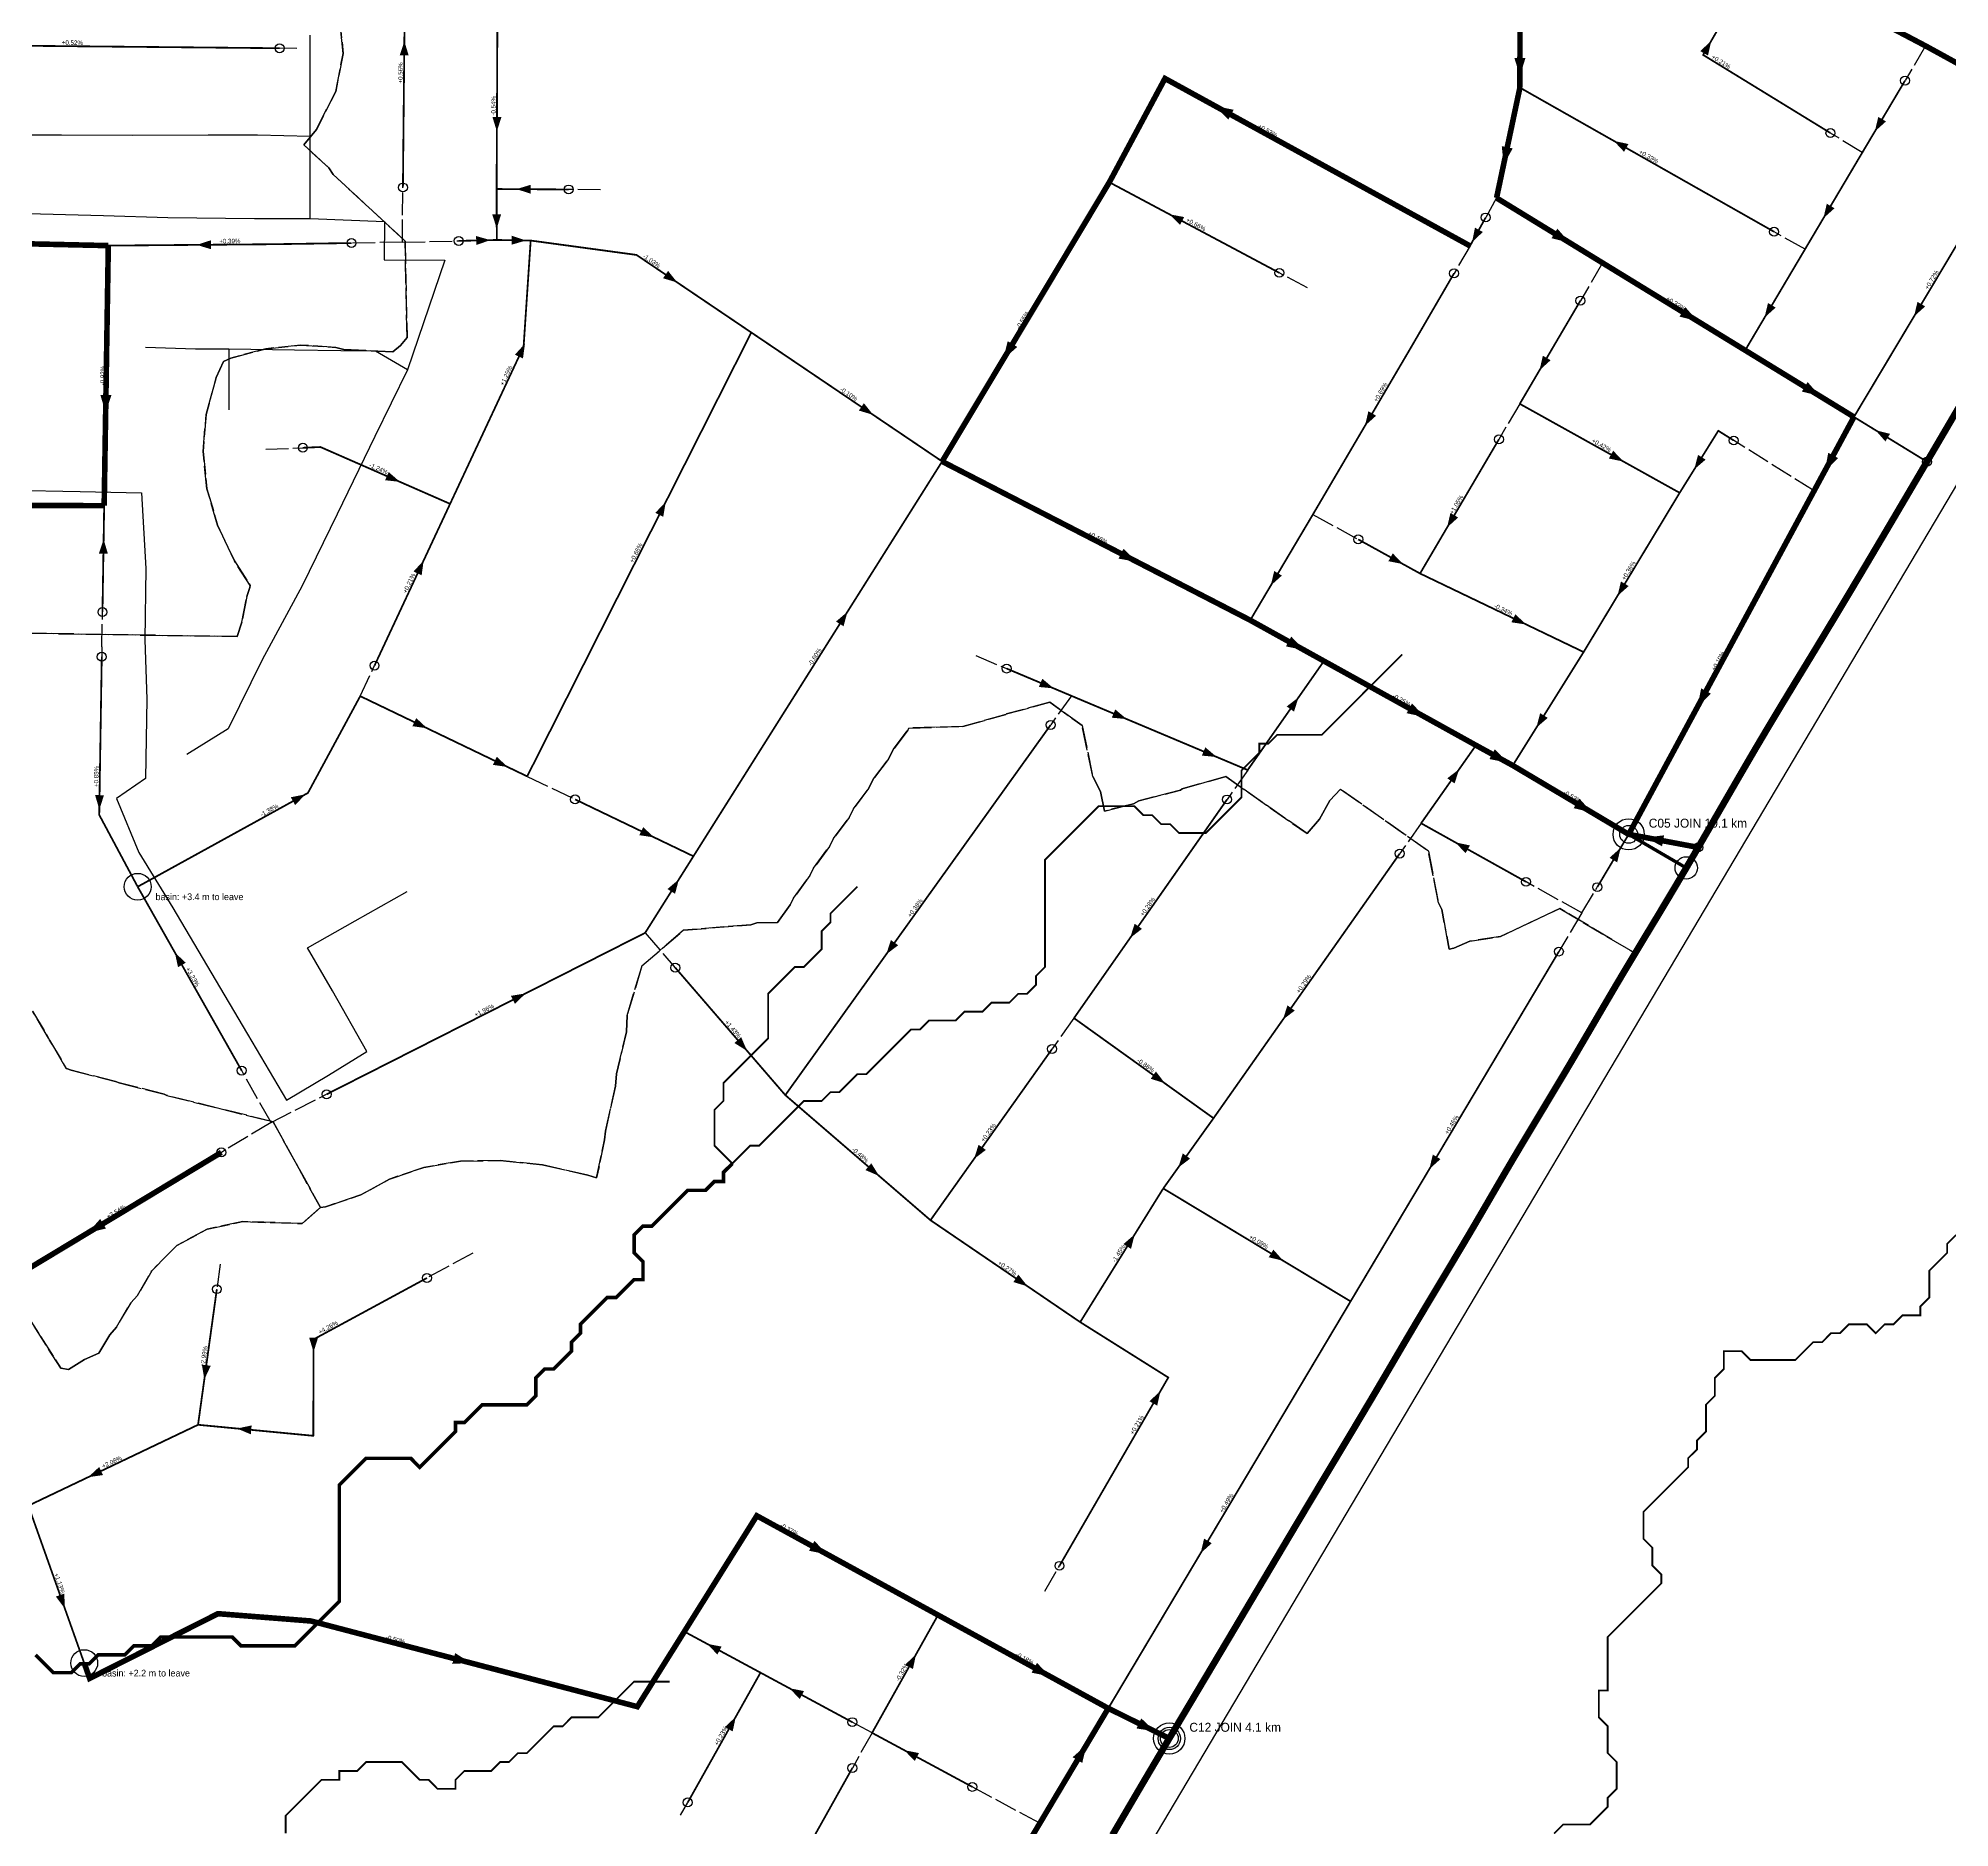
# Model space of a CAD drawing. Header units: metres. Extents: x 442821 to 452274, y 2561971 to 2571293.
# Drawn here: x 446761 to 447617, y 2566067 to 2566868 of the extents above; entities that cross this region are included whole.
import ezdxf
from ezdxf.enums import TextEntityAlignment as Align

# ---------------------------------------------------------------- set-up
doc = ezdxf.new("R2010")
doc.units = ezdxf.units.M
doc.header["$LTSCALE"] = 8
doc.linetypes.add('DASHDOT', pattern=[3.556, 2.54, -0.508, 0, -0.508])
doc.linetypes.add('DASHED', pattern=[1.524, 1.27, -0.254])
for name, color, linetype in [('A_ARROWS', 7, 'Continuous'), ('A_BASINS', 1, 'Continuous'), ('A_BRANCH', 7, 'Continuous'), ('A_BUILT_2006', 252, 'Continuous'), ('A_CATCHMENTS', 7, 'Continuous'), ('A_ENVELOPE', 3, 'Continuous'), ('A_GRADIENT', 8, 'Continuous'), ('A_HEAD_GAP', 8, 'Continuous'), ('A_HEADS', 8, 'Continuous'), ('A_JOIN_LINK', 6, 'Continuous'), ('A_LATERAL', 7, 'Continuous'), ('A_MAIN_PIPE', 5, 'Continuous'), ('A_OUTLET_LABEL', 7, 'Continuous'), ('A_OUTLETS', 7, 'Continuous'), ('A_STREAMS', 5, 'Continuous'), ('A_SUBMAIN', 7, 'Continuous')]:
    doc.layers.add(name, color=color, linetype=linetype)

msp = doc.modelspace()

# ---------------------------------------------------------------- linework, layer by layer
at = {"layer": 'A_ARROWS', "color": 2}
for points in [[(446924.59, 2566866.84), (446926.53, 2566860.42), (446922.53, 2566860.46)], [(447509.9, 2566866.96), (447508.45, 2566860.41), (447504.98, 2566862.4)], [(447424.22, 2566851.33), (447421.73, 2566859.33), (447426.73, 2566859.32)], [(447287.78, 2566837.76), (447296, 2566836.1), (447293.59, 2566831.71)], [(446966.03, 2566826.42), (446964.06, 2566832.83), (446968.06, 2566832.81)], [(447583.17, 2566826.39), (447584.72, 2566832.91), (447588.16, 2566830.87)], [(447416.9, 2566811.49), (447416.11, 2566819.83), (447421, 2566818.8)], [(447466.27, 2566822.18), (447472.82, 2566820.76), (447470.85, 2566817.28)], [(446974.81, 2566800.56), (446981.22, 2566802.52), (446981.2, 2566798.52)], [(447560.13, 2566787.5), (447561.67, 2566794.03), (447565.11, 2566791.99)], [(446965.96, 2566782.92), (446963.94, 2566789.31), (446967.94, 2566789.32)], [(447267.26, 2566789.29), (447273.85, 2566788.05), (447271.97, 2566784.52)], [(446963.17, 2566777.72), (446956.82, 2566775.56), (446956.72, 2566779.56)], [(446979.09, 2566777.57), (446972.66, 2566775.67), (446972.72, 2566779.67)], [(447402.75, 2566776.73), (447404.1, 2566783.3), (447407.6, 2566781.36)], [(447446.51, 2566776.53), (447438.39, 2566778.58), (447441, 2566782.85)], [(447046.88, 2566758.71), (447040.46, 2566760.64), (447042.7, 2566763.95)], [(447503.83, 2566741.41), (447495.7, 2566743.46), (447498.31, 2566747.72)], [(447533.78, 2566743.03), (447535.33, 2566749.55), (447538.77, 2566747.51)], [(447600.72, 2566743.55), (447602.29, 2566750.07), (447605.72, 2566748.02)], [(446978.62, 2566731.36), (446977.72, 2566724.71), (446974.1, 2566726.4)], [(447192.84, 2566724.31), (447194.8, 2566732.46), (447199.09, 2566729.89)], [(447432.99, 2566719.42), (447434.51, 2566725.95), (447437.96, 2566723.92)], [(447558.6, 2566707.84), (447550.47, 2566709.89), (447553.08, 2566714.15)], [(447134.58, 2566699.44), (447128.16, 2566701.37), (447130.4, 2566704.68)], [(447354.83, 2566694.56), (447356.35, 2566701.09), (447359.8, 2566699.07)], [(447583.49, 2566692.59), (447589.99, 2566690.95), (447587.9, 2566687.54)], [(447470.61, 2566678.53), (447464.05, 2566679.89), (447465.99, 2566683.39)], [(447560.73, 2566674.25), (447562.33, 2566682.48), (447566.73, 2566680.1)], [(446922.63, 2566669.43), (446915.96, 2566670.17), (446917.57, 2566673.83)], [(447502.3, 2566675.03), (447503.99, 2566681.52), (447507.38, 2566679.4)], [(447041.64, 2566660.38), (447040.54, 2566653.77), (447036.97, 2566655.57)], [(447391.59, 2566648.97), (447393.1, 2566655.5), (447396.55, 2566653.48)], [(447252.68, 2566633.62), (447244.43, 2566635.06), (447246.72, 2566639.51)], [(446933.24, 2566634.24), (446932.34, 2566627.6), (446928.71, 2566629.29)], [(447371.91, 2566632.57), (447365.34, 2566633.91), (447367.28, 2566637.41)], [(447312.63, 2566622.98), (447314.17, 2566629.51), (447317.61, 2566627.47)], [(447467.89, 2566618.31), (447469.48, 2566624.83), (447472.91, 2566622.76)], [(447123.03, 2566611.23), (447121.31, 2566604.75), (447117.92, 2566606.88)], [(447427.05, 2566605.55), (447420.42, 2566606.52), (447422.15, 2566610.12)], [(447327.62, 2566594.06), (447319.41, 2566595.75), (447321.83, 2566600.13)], [(447215.44, 2566576.93), (447208.77, 2566577.57), (447210.32, 2566581.25)], [(447325.08, 2566572.92), (447323.05, 2566566.53), (447319.77, 2566568.83)], [(447503.77, 2566568.69), (447505.37, 2566576.92), (447509.77, 2566574.55)], [(446934.83, 2566559.04), (446928.19, 2566560.01), (446929.92, 2566563.62)], [(447248.11, 2566563.17), (447241.44, 2566563.81), (447242.99, 2566567.5)], [(447381.68, 2566564.11), (447373.47, 2566565.8), (447375.89, 2566570.17)], [(447431.58, 2566559.34), (447433.28, 2566565.83), (447436.67, 2566563.71)], [(446970.89, 2566541.71), (446964.26, 2566542.68), (446965.99, 2566546.28)], [(447288.44, 2566546.19), (447281.77, 2566546.83), (447283.32, 2566550.52)], [(447418.8, 2566543.62), (447410.58, 2566545.28), (447412.99, 2566549.66)], [(447397.01, 2566540.74), (447394.96, 2566534.36), (447391.69, 2566536.66)], [(446787.98, 2566522.7), (446786.08, 2566529.13), (446790.08, 2566529.07)], [(446880.31, 2566529.49), (446875.67, 2566524.65), (446873.74, 2566528.15)], [(447456.46, 2566521.34), (447448.3, 2566523.28), (447450.86, 2566527.58)], [(447036.46, 2566510.19), (447029.83, 2566511.16), (447031.56, 2566514.77)], [(447480.48, 2566510.13), (447488.8, 2566511.11), (447487.88, 2566506.2)], [(447395.27, 2566507.97), (447401.83, 2566506.59), (447399.88, 2566503.1)], [(447469.35, 2566505.53), (447467.79, 2566499.01), (447464.36, 2566501.05)], [(447047.55, 2566491.4), (447045.83, 2566484.92), (447042.44, 2566487.05)], [(446821.81, 2566458.62), (446826.7, 2566454.03), (446823.22, 2566452.06)], [(446978.94, 2566440.31), (446974.14, 2566435.63), (446972.33, 2566439.2)]]:
    msp.add_solid(points, dxfattribs=at)
at = {"layer": 'A_ARROWS', "color": 1}
for points in [[(446831.57, 2566775.6), (446837.95, 2566777.65), (446837.99, 2566773.65)], [(446790.81, 2566700.38), (446788.44, 2566708.41), (446793.44, 2566708.34)], [(446789.91, 2566643.71), (446791.8, 2566637.28), (446787.8, 2566637.34)], [(446782.81, 2566333.01), (446788.37, 2566339.28), (446790.95, 2566335)]]:
    msp.add_solid(points, dxfattribs=at)
at = {"layer": 'A_ARROWS', "color": 3}
for points in [[(447249.63, 2566465.12), (447251.66, 2566471.51), (447254.94, 2566469.22)], [(447140.42, 2566457.82), (447142.52, 2566464.19), (447145.77, 2566461.86)], [(447318.05, 2566428.53), (447320.1, 2566434.92), (447323.37, 2566432.62)], [(447078.11, 2566414.55), (447072.41, 2566418.08), (447075.44, 2566420.7)], [(447265.24, 2566399.99), (447258.88, 2566402.09), (447261.21, 2566405.34)], [(447179.7, 2566366.13), (447181.78, 2566372.5), (447185.04, 2566370.19)], [(447271.16, 2566362.26), (447273.25, 2566368.63), (447276.51, 2566366.3)], [(447383.65, 2566361.59), (447385.21, 2566368.11), (447388.64, 2566366.07)], [(447137.25, 2566358.51), (447131.1, 2566361.17), (447133.71, 2566364.2)], [(447251.71, 2566332.38), (447250.04, 2566325.89), (447246.64, 2566328)], [(447318.25, 2566320.52), (447311.73, 2566322.11), (447313.8, 2566325.53)], [(447203.77, 2566309.06), (447197.35, 2566311.01), (447199.6, 2566314.32)], [(446883.93, 2566279.7), (446881.95, 2566286.1), (446885.95, 2566286.09)], [(446835.01, 2566267.4), (446833.91, 2566274.02), (446837.87, 2566273.47)], [(447263.23, 2566262.18), (447261.76, 2566255.64), (447258.3, 2566257.64)], [(446849.64, 2566245.4), (446856.2, 2566246.78), (446855.82, 2566242.8)], [(446782.98, 2566223.6), (446787.9, 2566228.16), (446789.62, 2566224.55)], [(447114.07, 2566189), (447105.85, 2566190.65), (447108.25, 2566195.03)], [(447281.22, 2566189.55), (447282.77, 2566196.07), (447286.21, 2566194.02)], [(446772.54, 2566164.76), (446768.52, 2566170.12), (446772.29, 2566171.46)], [(446954.45, 2566140.36), (446946.07, 2566139.98), (446947.34, 2566144.81)], [(447060.11, 2566148.98), (447066.69, 2566147.7), (447064.8, 2566144.18)], [(447153.75, 2566144.23), (447152.37, 2566137.67), (447148.88, 2566139.62)], [(447213.74, 2566134.38), (447205.53, 2566136.03), (447207.93, 2566140.42)], [(447097.02, 2566129.07), (447103.6, 2566127.79), (447101.7, 2566124.27)], [(447073.03, 2566116.28), (447071.64, 2566109.72), (447068.15, 2566111.68)], [(447260.73, 2566109.76), (447252.45, 2566111.06), (447254.67, 2566115.54)], [(447148.5, 2566101.3), (447155.08, 2566100.02), (447153.19, 2566096.5)], [(447230.15, 2566103.77), (447228.2, 2566095.61), (447223.91, 2566098.17)]]:
    msp.add_solid(points, dxfattribs=at)
at = {"layer": 'A_BASINS', "color": 1}
for centre in [(446805.15, 2566488.08), (446781.21, 2566140.33)]:
    msp.add_circle(centre, 6, dxfattribs=at)
at = {"layer": 'A_BRANCH', "color": 2, "const_width": 0.8}
for points in [[(446923.95, 2566801.3), (446924.95, 2566903.86)], [(447596.7, 2566849.16), (447577.56, 2566816.94)], [(447646.2, 2566819.69), (447573.82, 2566698.51)], [(447408.91, 2566787.87), (447401.87, 2566775.14)], [(447394.71, 2566762.82), (447375.28, 2566729.39), (447331.52, 2566654.86)], [(447451.31, 2566750.59), (447424.16, 2566704.39)], [(447414.8, 2566688.47), (447379.49, 2566628.39)], [(447001.06, 2566527.21), (447054.06, 2566501.74)], [(446851.73, 2566405.73), (446805.15, 2566488.08)], [(446889.76, 2566395.1), (447032.45, 2566467.44)]]:
    msp.add_lwpolyline(points, dxfattribs=at)
at = {"layer": 'A_BRANCH', "color": 2, "linetype": 'DASHED', "const_width": 0.8}
for points in [[(447563.3, 2566825.69), (447506.29, 2566860.67), (447531.2, 2566904.03)], [(447538.05, 2566781.47), (447424.21, 2566846.03)], [(447520, 2566687.97), (447513.07, 2566692.32), (447495.76, 2566664.53)], [(446911.23, 2566587.15), (446945.08, 2566659.59)], [(447351.8, 2566643.67), (447379.49, 2566628.39)], [(447426.97, 2566490.28), (447379.96, 2566516.51)]]:
    msp.add_lwpolyline(points, dxfattribs=at)
at = {"layer": 'A_BRANCH', "color": 1, "linetype": 'DASHED', "const_width": 0.8}
msp.add_lwpolyline([(446900.92, 2566776.41), (446866.01, 2566775.89), (446792, 2566775.26)], dxfattribs=at)
at = {"layer": 'A_BRANCH', "color": 1, "const_width": 0.8}
msp.add_lwpolyline([(446789.39, 2566611.1), (446790.15, 2566658.78)], dxfattribs=at)
at = {"layer": 'A_BRANCH', "color": 3, "linetype": 'DASHED', "const_width": 0.8}
for points in [[(447214.06, 2566560.57), (447095.21, 2566394.74)], [(447293.06, 2566527.17), (447224.5, 2566429.22)], [(447370.4, 2566502.93), (447286.99, 2566384.39)], [(447441.67, 2566459.05), (447348.38, 2566302.35)], [(447214.7, 2566415.41), (447160.23, 2566338.71)], [(447178.95, 2566084.88), (447134.07, 2566109.08)], [(447125.25, 2566093.33), (447089.01, 2566028.6)]]:
    msp.add_lwpolyline(points, dxfattribs=at)
at = {"layer": 'A_BRANCH', "color": 3, "const_width": 0.8}
for points in [[(447045.92, 2566451.83), (447095.21, 2566394.74)], [(447125.2, 2566113.87), (447084.1, 2566136.04)]]:
    msp.add_lwpolyline(points, dxfattribs=at)
at = {"layer": 'A_BUILT_2006', "color": 252}
for points in [[(446551.38, 2564695.06), (447061.57, 2565726.9), (448013.44, 2567331.59), (448231.64, 2567243.66), (448332.26, 2567295.53), (448412.16, 2567436.64), (448449.86, 2567533.08), (448423.25, 2567661.27), (448638.89, 2567714.37), (448758.53, 2567734.52), (448909.88, 2567734.52), (449242.47, 2567681.75)], [(446882.47, 2566848.24), (446882.47, 2566869.51)], [(446882.48, 2566824.2), (446882.47, 2566848.24)], [(446771.11, 2566824.7), (446733.54, 2566824.76)], [(446803.06, 2566824.63), (446771.11, 2566824.7)], [(446836.74, 2566824.76), (446803.06, 2566824.63)], [(446858.79, 2566824.76), (446836.74, 2566824.76)], [(446882.48, 2566824.2), (446858.79, 2566824.76)], [(446882.47, 2566787.43), (446882.48, 2566824.2)], [(446750.22, 2566789.74), (446789.81, 2566788.7)], [(446789.81, 2566788.7), (446818.65, 2566787.89)], [(446818.65, 2566787.89), (446857.42, 2566787.43)], [(446857.42, 2566787.43), (446882.47, 2566787.43)], [(446882.47, 2566787.43), (446915.63, 2566786.09)], [(446915.63, 2566786.09), (446915.5, 2566768.89)], [(446915.5, 2566768.89), (446942.78, 2566768.81)], [(446942.78, 2566768.81), (446926.01, 2566719.59)], [(446831.09, 2566728.89), (446808.69, 2566729.55)], [(446846.04, 2566728.9), (446831.09, 2566728.89)], [(446846.04, 2566728.9), (446845.97, 2566701.7)], [(446875.38, 2566728.49), (446846.04, 2566728.9)], [(446896.08, 2566728.16), (446875.38, 2566728.49)], [(446911.6, 2566727.91), (446896.08, 2566728.16)], [(446926.01, 2566719.59), (446911.6, 2566727.91)], [(446926.01, 2566719.59), (446911.44, 2566689.72)], [(446911.44, 2566689.72), (446894.54, 2566654.9)], [(446748.56, 2566665.74), (446779.33, 2566665.13)], [(446779.33, 2566665.13), (446806.89, 2566664.59)], [(446806.89, 2566664.59), (446808.75, 2566630.57)], [(446894.54, 2566654.9), (446878.84, 2566622.89)], [(446808.75, 2566630.57), (446808.29, 2566598.72)], [(446878.84, 2566622.89), (446860.94, 2566589.79)], [(446808.29, 2566598.72), (446809.25, 2566572.17)], [(446860.94, 2566589.79), (446845.64, 2566558.82)], [(446809.25, 2566572.17), (446808.72, 2566536.54)], [(446845.64, 2566558.82), (446827.18, 2566547.25)], [(446808.72, 2566536.54), (446795.72, 2566527.57)], [(446795.72, 2566527.57), (446805.6, 2566503.47)], [(446805.6, 2566503.47), (446820.83, 2566478.61)], [(446902.56, 2566472.8), (446925.78, 2566486)], [(446820.83, 2566478.61), (446837.89, 2566449.76)], [(446881.25, 2566460.68), (446902.56, 2566472.8)], [(446892.47, 2566441.44), (446881.25, 2566460.68)], [(446837.89, 2566449.76), (446854.33, 2566421.98)], [(446907.76, 2566414.24), (446892.47, 2566441.44)], [(446854.33, 2566421.98), (446871.81, 2566392.43)], [(446890.65, 2566403.62), (446907.76, 2566414.24)], [(446871.81, 2566392.43), (446890.65, 2566403.62)]]:
    msp.add_lwpolyline(points, dxfattribs=at)
at = {"layer": 'A_CATCHMENTS', "color": 2, "linetype": 'DASHED'}
for points in [[(446733.11, 2566601.99), (446849.67, 2566600.14), (446851.78, 2566606.6), (446854.02, 2566618.02), (446855.36, 2566622.09), (446855.54, 2566623.05), (446848.48, 2566634.01), (446840.97, 2566650.02), (446836.2, 2566666.37), (446834.46, 2566683.04), (446835.84, 2566699.67), (446840.35, 2566716.24), (446843.66, 2566723.4), (446846.89, 2566724.84), (446862.49, 2566729.1), (446878.26, 2566730.72), (446893.84, 2566729.65), (446897.51, 2566728.78), (446919.49, 2566727.67), (446922.81, 2566730.54), (446925.8, 2566734.06), (446924.93, 2566777.29), (446892.68, 2566807.13), (446890.7, 2566810.17), (446879.55, 2566820.41), (446885.2, 2566827.32), (446893.83, 2566844.33), (446897.22, 2566861.39), (446895.39, 2566878.51)], [(447616.87, 2566696.11), (447610.66, 2566685.53), (447606.61, 2566678.63), (447606.51, 2566678.47), (447606.25, 2566678.03), (447598.23, 2566664.39), (447592, 2566653.81), (447585.76, 2566643.24), (447578.94, 2566631.73), (447573.22, 2566622.12), (447566.91, 2566611.58), (447563.62, 2566606.12), (447560.56, 2566601.05), (447557.11, 2566595.34), (447547.81, 2566580.07), (447541.47, 2566569.62), (447535.37, 2566559.47), (447533.29, 2566555.95), (447528.97, 2566548.65), (447522.82, 2566538.1), (447513.77, 2566522.46), (447510.56, 2566516.89), (447504.4, 2566506.26), (447504.08, 2566505.7), (447498.21, 2566495.63), (447498.11, 2566495.47), (447494.72, 2566489.73), (447493.09, 2566486.97), (447485.6, 2566474.47), (447479.25, 2566463.97), (447477.8, 2566461.54), (447475.83, 2566458.26), (447442.11, 2566478.33), (447415.49, 2566465.79), (447401.84, 2566463.66), (447394.57, 2566460.56), (447392.54, 2566460.11), (447389.25, 2566477.93), (447387.7, 2566480.92), (447383.27, 2566504.03), (447343.89, 2566531.74), (447339.12, 2566526.7), (447334.52, 2566518.33), (447328.97, 2566511.87), (447292.45, 2566537.42), (447272.97, 2566532), (447272.17, 2566531.37), (447253.47, 2566526.54), (447251.11, 2566525.26), (447238.12, 2566521.99), (447236.32, 2566530.76), (447232.94, 2566537.39), (447228.13, 2566560.34), (447213.63, 2566570.73), (447194.31, 2566565.47), (447194.04, 2566565.26), (447174.65, 2566559.86), (447150.6, 2566559.17), (447150.06, 2566558.16), (447143.74, 2566549.75), (447141.3, 2566545.14), (447134.77, 2566536.4), (447132.53, 2566532.12), (447125.8, 2566523.05), (447123.76, 2566519.09), (447116.84, 2566509.7), (447114.99, 2566506.07), (447107.87, 2566496.34), (447106.21, 2566493.05), (447098.91, 2566482.99), (447097.44, 2566480.03), (447091.74, 2566472.11), (447082.49, 2566471.85), (447079.76, 2566471.07), (447049.59, 2566468.62), (447031.01, 2566452.58), (447024.32, 2566430.4), (447024.12, 2566423.04), (447019.59, 2566404.34), (447019.15, 2566398.82), (447014.7, 2566378.62), (447014.29, 2566374.69), (447010.72, 2566357.64), (447006.75, 2566358.93), (446986.52, 2566363.44), (446967.54, 2566365.51), (446967.54, 2566365.51), (446949.79, 2566365.14), (446933.27, 2566362.34), (446917.99, 2566357.11), (446905.14, 2566350.09), (446889.29, 2566344.73), (446887.03, 2566344.37), (446865.82, 2566382.78), (446818.25, 2566394.59), (446817.07, 2566395.18), (446796.81, 2566400.23), (446795.18, 2566400.91), (446775.39, 2566405.86), (446773.3, 2566406.65), (446773.15, 2566406.69), (446765.66, 2566419.4), (446765.28, 2566420.23), (446758.03, 2566432.39)]]:
    msp.add_lwpolyline(points, dxfattribs=at)
at = {"layer": 'A_CATCHMENTS', "color": 1, "linetype": 'DASHED'}
for points in [[(446895.39, 2566878.51), (446897.22, 2566861.39), (446893.83, 2566844.33), (446885.2, 2566827.32), (446879.55, 2566820.41), (446890.7, 2566810.17), (446892.68, 2566807.13), (446924.93, 2566777.29), (446925.8, 2566734.06), (446922.81, 2566730.54), (446919.49, 2566727.67), (446897.51, 2566728.78), (446893.84, 2566729.65), (446878.26, 2566730.72), (446862.49, 2566729.1), (446846.89, 2566724.84), (446843.66, 2566723.4), (446840.35, 2566716.24), (446835.84, 2566699.67), (446834.46, 2566683.04), (446836.2, 2566666.37), (446840.97, 2566650.02), (446848.48, 2566634.01), (446855.54, 2566623.05), (446855.36, 2566622.09), (446854.02, 2566618.02), (446851.78, 2566606.6), (446849.67, 2566600.14), (446733.11, 2566601.99)], [(446758.03, 2566432.39), (446765.28, 2566420.23), (446765.66, 2566419.4), (446773.15, 2566406.69), (446773.3, 2566406.65), (446775.39, 2566405.86), (446795.18, 2566400.91), (446796.81, 2566400.23), (446817.07, 2566395.18), (446818.25, 2566394.59), (446865.82, 2566382.78), (446887.03, 2566344.37), (446878.86, 2566337.21), (446852.3, 2566338.09), (446836.3, 2566334.73), (446822.68, 2566327.39), (446811.47, 2566316.09), (446805.07, 2566305), (446802.08, 2566301.74), (446795.65, 2566290.83), (446792.69, 2566287.41), (446787.76, 2566279.18), (446781.31, 2566276.37), (446774.16, 2566271.79), (446770.72, 2566272.4), (446742.16, 2566317.31)]]:
    msp.add_lwpolyline(points, dxfattribs=at)
at = {"layer": 'A_CATCHMENTS', "color": 3, "linetype": 'DASHED'}
msp.add_lwpolyline([(446742.16, 2566317.31), (446770.72, 2566272.4), (446774.16, 2566271.79), (446781.31, 2566276.37), (446787.76, 2566279.18), (446792.69, 2566287.41), (446795.65, 2566290.83), (446802.08, 2566301.74), (446805.07, 2566305), (446811.47, 2566316.09), (446822.68, 2566327.39), (446836.3, 2566334.73), (446852.3, 2566338.09), (446878.86, 2566337.21), (446887.03, 2566344.37), (446889.29, 2566344.73), (446905.14, 2566350.09), (446917.99, 2566357.11), (446933.27, 2566362.34), (446949.79, 2566365.14), (446967.54, 2566365.51), (446986.52, 2566363.44), (447006.75, 2566358.93), (447010.72, 2566357.64), (447014.29, 2566374.69), (447014.7, 2566378.62), (447019.15, 2566398.82), (447019.59, 2566404.34), (447024.12, 2566423.04), (447024.32, 2566430.4), (447031.01, 2566452.58), (447049.59, 2566468.62), (447079.76, 2566471.07), (447082.49, 2566471.85), (447091.74, 2566472.11), (447097.44, 2566480.03), (447098.91, 2566482.99), (447106.21, 2566493.05), (447107.87, 2566496.34), (447114.99, 2566506.07), (447116.84, 2566509.7), (447123.76, 2566519.09), (447125.8, 2566523.05), (447132.53, 2566532.12), (447134.77, 2566536.4), (447141.3, 2566545.14), (447143.74, 2566549.75), (447150.06, 2566558.16), (447150.6, 2566559.17), (447174.65, 2566559.86), (447194.04, 2566565.26), (447194.31, 2566565.47), (447213.63, 2566570.73), (447228.13, 2566560.34), (447232.94, 2566537.39), (447236.32, 2566530.76), (447238.12, 2566521.99), (447251.11, 2566525.26), (447253.47, 2566526.54), (447272.17, 2566531.37), (447272.97, 2566532), (447292.45, 2566537.42), (447328.97, 2566511.87), (447334.52, 2566518.33), (447339.12, 2566526.7), (447343.89, 2566531.74), (447383.27, 2566504.03), (447387.7, 2566480.92), (447389.25, 2566477.93), (447392.54, 2566460.11), (447394.57, 2566460.56), (447401.84, 2566463.66), (447415.49, 2566465.79), (447442.11, 2566478.33), (447475.83, 2566458.26), (447470.83, 2566449.94), (447466.72, 2566443), (447460.53, 2566432.45), (447455.85, 2566424.42), (447454.35, 2566421.86), (447449.35, 2566413.33), (447448.14, 2566411.26), (447444.02, 2566404.3), (447435.58, 2566390.21), (447435.53, 2566390.12), (447429.21, 2566379.63), (447421.43, 2566366.6), (447416.75, 2566358.63), (447410.59, 2566348.05), (447404.41, 2566337.44), (447401.17, 2566331.92), (447392.82, 2566317.91), (447391.84, 2566316.26), (447385.52, 2566305.75), (447378.56, 2566294.09), (447377.76, 2566292.74), (447373.03, 2566284.73), (447366.84, 2566274.17), (447360.62, 2566263.58), (447357.48, 2566258.26), (447355.42, 2566254.8), (447348.06, 2566242.44), (447341.75, 2566231.91), (447336.38, 2566222.97), (447329.16, 2566210.89), (447322.89, 2566200.37), (447317.19, 2566190.78), (447310.37, 2566179.29), (447304.11, 2566168.75), (447297.86, 2566158.2), (447294.13, 2566151.92), (447285.33, 2566137.12), (447279.06, 2566126.58), (447271.28, 2566113.49), (447268.99, 2566109.63), (447267.18, 2566106.57), (447266.54, 2566105.5), (447264.25, 2566101.63), (447260.3, 2566094.96), (447254.08, 2566084.42), (447244.85, 2566068.68), (447241.7, 2566063.29)], dxfattribs=at)
at = {"layer": 'A_ENVELOPE', "color": 3}
msp.add_lwpolyline([(447616.87, 2566696.11), (447610.66, 2566685.53), (447606.61, 2566678.63), (447606.51, 2566678.47), (447606.25, 2566678.03), (447598.23, 2566664.39), (447592, 2566653.81), (447585.76, 2566643.24), (447578.94, 2566631.73), (447573.22, 2566622.12), (447566.91, 2566611.58), (447563.62, 2566606.12), (447560.56, 2566601.05), (447557.11, 2566595.34), (447547.81, 2566580.07), (447541.47, 2566569.62), (447535.37, 2566559.47), (447533.29, 2566555.95), (447528.97, 2566548.65), (447522.82, 2566538.1), (447513.77, 2566522.46), (447510.56, 2566516.89), (447504.4, 2566506.26), (447504.08, 2566505.7), (447498.21, 2566495.63), (447498.11, 2566495.47), (447494.72, 2566489.73), (447493.09, 2566486.97), (447485.6, 2566474.47), (447479.25, 2566463.97), (447477.8, 2566461.54), (447470.83, 2566449.94), (447466.72, 2566443), (447460.53, 2566432.45), (447455.85, 2566424.42), (447454.35, 2566421.86), (447449.35, 2566413.33), (447448.14, 2566411.26), (447444.02, 2566404.3), (447435.58, 2566390.21), (447435.53, 2566390.12), (447429.21, 2566379.63), (447421.43, 2566366.6), (447416.75, 2566358.63), (447410.59, 2566348.05), (447404.41, 2566337.44), (447401.17, 2566331.92), (447392.82, 2566317.91), (447391.84, 2566316.26), (447385.52, 2566305.75), (447378.56, 2566294.09), (447377.76, 2566292.74), (447373.03, 2566284.73), (447366.84, 2566274.17), (447360.62, 2566263.58), (447357.48, 2566258.26), (447355.42, 2566254.8), (447348.06, 2566242.44), (447341.75, 2566231.91), (447336.38, 2566222.97), (447329.16, 2566210.89), (447322.89, 2566200.37), (447317.19, 2566190.78), (447310.37, 2566179.29), (447304.11, 2566168.75), (447297.86, 2566158.2), (447294.13, 2566151.92), (447285.33, 2566137.12), (447279.06, 2566126.58), (447271.28, 2566113.49), (447268.99, 2566109.63), (447267.18, 2566106.57), (447266.54, 2566105.5), (447264.25, 2566101.63), (447260.3, 2566094.96), (447254.08, 2566084.42), (447244.85, 2566068.68), (447241.7, 2566063.29)], dxfattribs=at)
at = {"layer": 'A_HEAD_GAP', "color": 8, "linetype": 'DASHED'}
for points in [[(446876.37, 2566863.6), (446868.7, 2566863.68)], [(447605.93, 2566864.71), (447596.7, 2566849.16)], [(447577.56, 2566816.94), (447563.3, 2566825.69)], [(446923.71, 2566776.75), (446923.95, 2566801.3)], [(447012.41, 2566800.32), (446998.17, 2566800.41)], [(447413.75, 2566796.62), (447408.91, 2566787.87)], [(446923.71, 2566776.75), (446900.92, 2566776.41)], [(446923.71, 2566776.75), (446948.96, 2566777.37)], [(447551.9, 2566773.62), (447538.05, 2566781.47)], [(447401.87, 2566775.14), (447394.71, 2566762.82)], [(447329.09, 2566756.34), (447316.46, 2566763.07)], [(447461.25, 2566767.5), (447451.31, 2566750.59)], [(447424.16, 2566704.39), (447414.8, 2566688.47)], [(446862.49, 2566684.02), (446879.13, 2566684.71)], [(447555.96, 2566665.41), (447520, 2566687.97)], [(447331.52, 2566654.86), (447351.8, 2566643.67)], [(446789.14, 2566595.58), (446789.39, 2566611.1)], [(446789.14, 2566595.58), (446789.07, 2566591.1)], [(447180.5, 2566591.64), (447194.32, 2566585.82)], [(446904.83, 2566573.46), (446911.23, 2566587.15)], [(447223.38, 2566573.58), (447214.06, 2566560.57)], [(446979.6, 2566537.52), (447001.06, 2566527.21)], [(447302.29, 2566540.36), (447293.06, 2566527.17)], [(447379.96, 2566516.51), (447370.4, 2566502.93)], [(447451.96, 2566476.33), (447426.97, 2566490.28)], [(447451.96, 2566476.33), (447458.86, 2566487.9)], [(447451.96, 2566476.33), (447441.67, 2566459.05)], [(447032.45, 2566467.44), (447045.92, 2566451.83)], [(447224.5, 2566429.22), (447214.7, 2566415.41)], [(446864.89, 2566382.49), (446851.73, 2566405.73)], [(446864.89, 2566382.49), (446889.76, 2566395.1)], [(446864.89, 2566382.49), (446842.64, 2566369.08)], [(446955.28, 2566323.97), (446934.7, 2566312.83)], [(446842.15, 2566318.96), (446840.61, 2566307.81)], [(447211.46, 2566172.58), (447218, 2566183.9)], [(447134.07, 2566109.08), (447125.2, 2566113.87)], [(447134.07, 2566109.08), (447125.25, 2566093.33)], [(447209.19, 2566068.57), (447178.95, 2566084.88)], [(447048.31, 2566072.2), (447051.52, 2566077.92)]]:
    msp.add_lwpolyline(points, dxfattribs=at)
at = {"layer": 'A_HEADS', "color": 1}
for centre in [(446868.7, 2566863.68), (446900.92, 2566776.41), (446789.39, 2566611.1), (446842.64, 2566369.08)]:
    msp.add_circle(centre, 2, dxfattribs=at)
at = {"layer": 'A_HEADS', "color": 2}
for centre in [(447596.7, 2566849.16), (447563.3, 2566825.69), (446923.95, 2566801.3), (446998.17, 2566800.41), (447408.91, 2566787.87), (446948.96, 2566777.37), (447538.05, 2566781.47), (447316.46, 2566763.07), (447394.71, 2566762.82), (447451.31, 2566750.59), (446879.13, 2566684.71), (447414.8, 2566688.47), (447520, 2566687.97), (447606.51, 2566678.47), (447351.8, 2566643.67), (446789.07, 2566591.1), (446911.23, 2566587.15), (447194.32, 2566585.82), (447001.06, 2566527.21), (447504.08, 2566505.7), (447426.97, 2566490.28), (447458.86, 2566487.9), (446851.73, 2566405.73), (446889.76, 2566395.1)]:
    msp.add_circle(centre, 2, dxfattribs=at)
at = {"layer": 'A_HEADS', "color": 3}
for centre in [(447214.06, 2566560.57), (447293.06, 2566527.17), (447370.4, 2566502.93), (447441.67, 2566459.05), (447045.92, 2566451.83), (447214.7, 2566415.41), (446934.7, 2566312.83), (446840.61, 2566307.81), (447218, 2566183.9), (447125.2, 2566113.87), (447125.25, 2566093.33), (447178.95, 2566084.88), (447051.52, 2566077.92)]:
    msp.add_circle(centre, 2, dxfattribs=at)
at = {"layer": 'A_JOIN_LINK', "color": 6, "const_width": 1.5}
for points in [[(447472.93, 2566511.55), (447498.72, 2566496.51)], [(447267.18, 2566106.57), (447267.18, 2566106.57)]]:
    msp.add_lwpolyline(points, dxfattribs=at)
at = {"layer": 'A_JOIN_LINK', "color": 6}
for centre in [(447498.72, 2566496.51), (447267.18, 2566106.57)]:
    msp.add_circle(centre, 5, dxfattribs=at)
at = {"layer": 'A_LATERAL', "color": 2, "linetype": 'DASHDOT', "const_width": 0.8}
for points in [[(446966.26, 2566875.13), (446965.91, 2566800.61)], [(446965.91, 2566800.61), (446965.98, 2566777.79)], [(446948.96, 2566777.37), (446965.98, 2566777.79)], [(446981.17, 2566777.53), (447028.57, 2566771.09), (447079.99, 2566736.34)], [(447079.99, 2566736.34), (447165.45, 2566678.58)], [(446879.13, 2566684.71), (446887.02, 2566685.04), (446945.08, 2566659.59)], [(447054.06, 2566501.74), (447165.45, 2566678.58)], [(447379.49, 2566628.39), (447452.75, 2566593.21)], [(447302.29, 2566540.36), (447336.45, 2566589.17)], [(446805.15, 2566488.08), (446881.39, 2566530.08), (446904.83, 2566573.46)], [(446904.83, 2566573.46), (446948.81, 2566552.32)], [(447223.38, 2566573.58), (447258.45, 2566558.82)], [(447379.96, 2566516.51), (447404.54, 2566551.44)], [(447458.86, 2566487.9), (447472.93, 2566511.55)]]:
    msp.add_lwpolyline(points, dxfattribs=at)
at = {"layer": 'A_LATERAL', "color": 1, "const_width": 0.8}
msp.add_lwpolyline([(446868.7, 2566863.68), (446683.06, 2566865.47)], dxfattribs=at)
at = {"layer": 'A_LATERAL', "color": 2, "linetype": 'DASHED', "const_width": 0.8}
for points in [[(447577.56, 2566816.94), (447551.9, 2566773.62)], [(446998.17, 2566800.41), (446965.91, 2566800.61)], [(446965.98, 2566777.79), (446981.17, 2566777.53)], [(447551.9, 2566773.62), (447525.1, 2566728.37)], [(447424.16, 2566704.39), (447495.76, 2566664.53)], [(447495.76, 2566664.53), (447452.75, 2566593.21)], [(447331.52, 2566654.86), (447303.43, 2566607.47)], [(447452.75, 2566593.21), (447421, 2566542.41)], [(447032.45, 2566467.44), (447054.06, 2566501.74)]]:
    msp.add_lwpolyline(points, dxfattribs=at)
at = {"layer": 'A_LATERAL', "color": 2, "const_width": 0.8}
for points in [[(447316.46, 2566763.07), (447240.34, 2566803.64)], [(446945.08, 2566659.59), (446978, 2566730.02), (446981.17, 2566777.53)], [(446979.6, 2566537.52), (447079.99, 2566736.34)], [(447606.51, 2566678.47), (447573.82, 2566698.51)], [(446789.07, 2566591.1), (446787.94, 2566520.26), (446805.15, 2566488.08)], [(447194.32, 2566585.82), (447223.38, 2566573.58)], [(447258.45, 2566558.82), (447302.29, 2566540.36)], [(446948.81, 2566552.32), (446979.6, 2566537.52)]]:
    msp.add_lwpolyline(points, dxfattribs=at)
at = {"layer": 'A_LATERAL', "color": 3, "linetype": 'DASHDOT', "const_width": 0.8}
for points in [[(447224.5, 2566429.22), (447286.99, 2566384.39)], [(447095.21, 2566394.74), (447160.23, 2566338.71)], [(447227.28, 2566293.06), (447264.48, 2566352.93)], [(446883.81, 2566244.12), (446883.8, 2566242.14), (446832.19, 2566247.07)], [(447134.07, 2566109.08), (447163.61, 2566161.85)]]:
    msp.add_lwpolyline(points, dxfattribs=at)
at = {"layer": 'A_LATERAL', "color": 3, "linetype": 'DASHED', "const_width": 0.8}
for points in [[(447286.99, 2566384.39), (447264.48, 2566352.93)], [(447264.48, 2566352.93), (447348.38, 2566302.35)], [(447160.23, 2566338.71), (447227.28, 2566293.06)], [(447348.38, 2566302.35), (447239.85, 2566120.07)], [(447218, 2566183.9), (447266.74, 2566268.25), (447227.28, 2566293.06)], [(447084.1, 2566136.04), (447049.99, 2566154.44)], [(447051.52, 2566077.92), (447084.1, 2566136.04)]]:
    msp.add_lwpolyline(points, dxfattribs=at)
at = {"layer": 'A_LATERAL', "color": 3, "const_width": 0.8}
for points in [[(446840.61, 2566307.81), (446832.19, 2566247.07)], [(446934.7, 2566312.83), (446883.94, 2566285.33), (446883.81, 2566244.12)], [(446832.19, 2566247.07), (446756.19, 2566210.83)], [(446756.19, 2566210.83), (446781.21, 2566140.33)]]:
    msp.add_lwpolyline(points, dxfattribs=at)
at = {"layer": 'A_MAIN_PIPE', "color": 5, "const_width": 3}
msp.add_lwpolyline([(447623.08, 2566706.69), (447616.87, 2566696.11), (447610.66, 2566685.53), (447606.61, 2566678.63), (447606.25, 2566678.03), (447598.23, 2566664.39), (447592, 2566653.81), (447585.76, 2566643.24), (447578.94, 2566631.73), (447573.22, 2566622.12), (447566.91, 2566611.58), (447563.62, 2566606.12), (447560.56, 2566601.05), (447557.11, 2566595.34), (447547.81, 2566580.07), (447541.47, 2566569.62), (447535.37, 2566559.47), (447533.29, 2566555.95), (447528.97, 2566548.65), (447522.82, 2566538.1), (447513.77, 2566522.46), (447510.56, 2566516.89), (447504.4, 2566506.26), (447498.21, 2566495.63), (447498.11, 2566495.47), (447494.72, 2566489.73), (447493.09, 2566486.97), (447485.6, 2566474.47), (447479.25, 2566463.97), (447477.8, 2566461.54), (447470.83, 2566449.94), (447466.72, 2566443), (447460.53, 2566432.45), (447455.85, 2566424.42), (447454.35, 2566421.86), (447449.35, 2566413.33), (447448.14, 2566411.26), (447444.02, 2566404.3), (447435.58, 2566390.21), (447435.53, 2566390.12), (447429.21, 2566379.63), (447421.43, 2566366.6), (447416.75, 2566358.63), (447410.59, 2566348.05), (447404.41, 2566337.44), (447401.17, 2566331.92), (447392.82, 2566317.91), (447391.84, 2566316.26), (447385.52, 2566305.75), (447378.56, 2566294.09), (447377.76, 2566292.74), (447373.03, 2566284.73), (447366.84, 2566274.17), (447360.62, 2566263.58), (447357.48, 2566258.26), (447355.42, 2566254.8), (447348.06, 2566242.44), (447341.75, 2566231.91), (447336.38, 2566222.97), (447329.16, 2566210.89), (447322.89, 2566200.37), (447317.19, 2566190.78), (447310.37, 2566179.29), (447304.11, 2566168.75), (447297.86, 2566158.2), (447294.13, 2566151.92), (447285.33, 2566137.12), (447279.06, 2566126.58), (447271.28, 2566113.49), (447268.99, 2566109.63), (447266.54, 2566105.5), (447264.25, 2566101.63), (447260.3, 2566094.96), (447254.08, 2566084.42), (447244.85, 2566068.68), (447241.7, 2566063.29)], dxfattribs=at)
at = {"layer": 'A_OUTLETS', "color": 5}
for centre, radius in [((447472.93, 2566511.55), 7), ((447472.93, 2566511.55), 4), ((447267.18, 2566106.57), 7), ((447267.18, 2566106.57), 4)]:
    msp.add_circle(centre, radius, dxfattribs=at)
at = {"layer": 'A_STREAMS', "color": 5}
for points, const_width in [([(447371.53, 2566592.18), (447367.53, 2566588.18), (447363.53, 2566584.18), (447359.53, 2566580.18), (447355.52, 2566576.18), (447351.52, 2566572.17), (447347.52, 2566568.17), (447343.52, 2566564.17), (447339.52, 2566560.17), (447335.52, 2566556.17), (447331.52, 2566556.17), (447327.52, 2566556.17), (447323.52, 2566556.17), (447319.52, 2566556.17), (447315.52, 2566556.17), (447311.52, 2566552.17), (447307.52, 2566552.17), (447307.52, 2566548.17), (447303.52, 2566544.16), (447299.52, 2566540.16), (447299.52, 2566536.16), (447299.52, 2566532.16), (447299.52, 2566528.16), (447295.52, 2566524.16), (447291.52, 2566520.16), (447287.52, 2566516.15), (447283.51, 2566512.15), (447279.51, 2566512.15), (447275.51, 2566512.15), (447271.51, 2566512.15), (447267.51, 2566516.15), (447263.51, 2566516.15), (447259.51, 2566520.16), (447255.51, 2566520.16), (447251.51, 2566524.16), (447247.51, 2566524.16), (447243.51, 2566524.16), (447239.51, 2566524.16), (447235.51, 2566524.16), (447231.51, 2566520.16), (447227.51, 2566516.15), (447223.51, 2566512.15), (447219.51, 2566508.15), (447215.51, 2566504.15), (447211.5, 2566500.15), (447211.5, 2566496.15), (447211.5, 2566492.15), (447211.5, 2566488.14), (447211.5, 2566484.14), (447211.5, 2566480.14), (447211.5, 2566476.14), (447211.5, 2566472.14), (447211.5, 2566468.14), (447211.5, 2566464.14), (447211.5, 2566460.14), (447211.5, 2566456.13), (447211.5, 2566452.13), (447207.5, 2566448.13), (447207.5, 2566444.13), (447203.5, 2566440.13), (447199.5, 2566440.13), (447195.5, 2566436.13), (447191.5, 2566436.13), (447187.5, 2566436.13), (447183.5, 2566432.13), (447179.5, 2566432.13), (447175.5, 2566432.13), (447171.5, 2566428.12), (447167.5, 2566428.12), (447163.5, 2566428.12), (447159.5, 2566428.12), (447155.5, 2566424.12), (447151.5, 2566424.12), (447147.5, 2566420.12), (447143.5, 2566416.12), (447139.49, 2566412.12), (447135.49, 2566408.12), (447131.49, 2566404.12), (447127.49, 2566404.12), (447123.49, 2566400.11), (447119.49, 2566396.11), (447115.49, 2566396.11), (447111.49, 2566392.11), (447107.49, 2566392.11), (447103.49, 2566392.11), (447099.49, 2566388.11), (447095.49, 2566384.11), (447091.49, 2566380.11), (447087.49, 2566376.11), (447083.49, 2566372.1), (447079.49, 2566372.1), (447075.49, 2566368.1), (447071.49, 2566364.1)], 0.8), ([(447127.49, 2566488.14), (447123.49, 2566484.14), (447119.49, 2566480.14), (447115.49, 2566476.14), (447115.49, 2566472.14), (447111.49, 2566468.14), (447111.49, 2566464.14), (447111.49, 2566460.14), (447107.49, 2566456.13), (447103.49, 2566452.13), (447099.49, 2566452.13), (447095.49, 2566448.13), (447091.49, 2566444.13), (447087.49, 2566440.13), (447087.49, 2566436.13), (447087.49, 2566432.13), (447087.49, 2566428.12), (447087.49, 2566424.12), (447087.49, 2566420.12), (447083.49, 2566416.12), (447079.49, 2566412.12), (447075.49, 2566408.12), (447071.49, 2566404.12), (447067.48, 2566400.11), (447067.48, 2566396.11), (447067.48, 2566392.11), (447063.48, 2566388.11), (447063.48, 2566384.11), (447063.48, 2566380.11), (447063.48, 2566376.11), (447063.48, 2566372.1), (447067.48, 2566368.1), (447071.49, 2566364.1)], 0.8), ([(447071.49, 2566364.1), (447067.48, 2566360.1), (447067.48, 2566356.1), (447063.48, 2566356.1), (447059.48, 2566352.1), (447055.48, 2566352.1), (447051.48, 2566352.1), (447047.48, 2566348.1), (447043.48, 2566344.09), (447039.48, 2566340.09), (447035.48, 2566336.09), (447031.48, 2566336.09), (447027.48, 2566332.09), (447027.48, 2566328.09), (447027.48, 2566324.09), (447031.48, 2566320.09), (447031.48, 2566316.08), (447031.48, 2566312.08), (447027.48, 2566312.08), (447023.48, 2566308.08), (447019.48, 2566304.08), (447015.48, 2566304.08), (447011.48, 2566300.08), (447007.48, 2566296.08), (447003.48, 2566292.08), (447003.48, 2566288.08), (446999.48, 2566284.07), (446999.48, 2566280.07), (446995.48, 2566276.07), (446991.47, 2566272.07), (446987.47, 2566272.07), (446983.47, 2566268.07), (446983.47, 2566264.07), (446983.47, 2566260.07), (446979.47, 2566256.06), (446975.47, 2566256.06), (446971.47, 2566256.06), (446967.47, 2566256.06), (446963.47, 2566256.06), (446959.47, 2566256.06), (446955.47, 2566252.06), (446951.47, 2566248.06), (446947.47, 2566248.06), (446947.47, 2566244.06), (446943.47, 2566240.06), (446939.47, 2566236.06), (446935.47, 2566232.06), (446931.47, 2566228.05), (446927.47, 2566232.06), (446923.47, 2566232.06), (446919.46, 2566232.06), (446915.46, 2566232.06), (446911.46, 2566232.06), (446907.46, 2566232.06), (446903.46, 2566228.05), (446899.46, 2566224.05), (446895.46, 2566220.05), (446895.46, 2566216.05), (446895.46, 2566212.05), (446895.46, 2566208.05), (446895.46, 2566204.05), (446895.46, 2566200.04), (446895.46, 2566196.04), (446895.46, 2566192.04), (446895.46, 2566188.04), (446895.46, 2566184.04), (446895.46, 2566180.04), (446895.46, 2566176.04), (446895.46, 2566172.03), (446895.46, 2566168.03), (446891.46, 2566164.03), (446887.46, 2566160.03), (446883.46, 2566156.03), (446879.46, 2566152.03), (446875.46, 2566148.03), (446871.46, 2566148.03), (446867.46, 2566148.03), (446863.46, 2566148.03), (446859.46, 2566148.03), (446855.46, 2566148.03), (446851.46, 2566148.03), (446847.45, 2566152.03), (446843.45, 2566152.03), (446839.45, 2566152.03), (446835.45, 2566152.03), (446831.45, 2566152.03), (446827.45, 2566152.03), (446823.45, 2566152.03), (446819.45, 2566152.03), (446815.45, 2566152.03), (446811.45, 2566148.03), (446807.45, 2566148.03), (446803.45, 2566148.03), (446799.45, 2566144.02), (446795.45, 2566144.02), (446791.45, 2566144.02), (446787.45, 2566144.02), (446783.45, 2566140.02), (446779.45, 2566140.02), (446775.44, 2566136.02), (446771.44, 2566136.02), (446767.44, 2566136.02), (446763.44, 2566140.02), (446759.44, 2566144.02)], 1.6), ([(447619.56, 2566332.09), (447615.56, 2566328.09), (447615.56, 2566324.09), (447611.56, 2566320.09), (447607.56, 2566316.08), (447607.56, 2566312.08), (447607.56, 2566308.08), (447607.56, 2566304.08), (447603.56, 2566300.08), (447603.56, 2566296.08), (447599.56, 2566296.08), (447595.56, 2566296.08), (447591.56, 2566292.08), (447587.56, 2566292.08), (447583.56, 2566288.08), (447579.56, 2566292.08), (447575.56, 2566292.08), (447571.55, 2566292.08), (447567.55, 2566288.08), (447563.55, 2566288.08), (447559.55, 2566284.07), (447555.55, 2566284.07), (447551.55, 2566280.07), (447547.55, 2566276.07), (447543.55, 2566276.07), (447539.55, 2566276.07), (447535.55, 2566276.07), (447531.55, 2566276.07), (447527.55, 2566276.07), (447523.55, 2566280.07), (447519.55, 2566280.07), (447515.55, 2566280.07), (447515.55, 2566276.07), (447515.55, 2566272.07), (447511.55, 2566268.07), (447511.55, 2566264.07), (447511.55, 2566260.07), (447507.55, 2566256.06), (447507.55, 2566252.06), (447507.55, 2566248.06), (447507.55, 2566244.06), (447503.55, 2566240.06), (447503.55, 2566236.06), (447499.54, 2566232.06), (447499.54, 2566228.05), (447495.54, 2566224.05), (447491.54, 2566220.05), (447487.54, 2566216.05), (447483.54, 2566212.05), (447479.54, 2566208.05), (447479.54, 2566204.05), (447479.54, 2566200.04), (447479.54, 2566196.04), (447483.54, 2566192.04), (447483.54, 2566188.04), (447483.54, 2566184.04), (447487.54, 2566180.04), (447487.54, 2566176.04), (447483.54, 2566172.03), (447479.54, 2566168.03), (447475.54, 2566164.03), (447471.54, 2566160.03), (447467.54, 2566156.03), (447463.54, 2566152.03), (447463.54, 2566148.03), (447463.54, 2566144.02), (447463.54, 2566140.02), (447463.54, 2566136.02), (447463.54, 2566132.02), (447463.54, 2566128.02), (447459.54, 2566128.02), (447459.54, 2566124.02), (447459.54, 2566120.02), (447459.54, 2566116.02), (447463.54, 2566112.01), (447463.54, 2566108.01), (447463.54, 2566104.01), (447463.54, 2566100.01), (447467.54, 2566096.01), (447467.54, 2566092.01), (447467.54, 2566088.01), (447467.54, 2566084), (447463.54, 2566080), (447463.54, 2566076), (447459.54, 2566072), (447455.54, 2566068), (447451.54, 2566068), (447447.54, 2566068), (447443.54, 2566068), (447439.54, 2566064)], 0.8), ([(447043.48, 2566132.02), (447039.48, 2566132.02), (447035.48, 2566132.02), (447031.48, 2566132.02), (447027.48, 2566132.02), (447023.48, 2566128.02), (447019.48, 2566124.02), (447015.48, 2566120.02), (447011.48, 2566116.02), (447007.48, 2566116.02), (447003.48, 2566116.02), (446999.48, 2566116.02), (446995.48, 2566112.01), (446991.47, 2566112.01), (446987.47, 2566108.01), (446983.47, 2566104.01), (446979.47, 2566100.01), (446975.47, 2566100.01), (446971.47, 2566096.01), (446967.47, 2566096.01), (446963.47, 2566092.01), (446959.47, 2566092.01), (446955.47, 2566092.01), (446951.47, 2566092.01), (446947.47, 2566088.01), (446947.47, 2566084), (446943.47, 2566084), (446939.47, 2566084), (446935.47, 2566088.01), (446931.47, 2566088.01), (446927.47, 2566092.01), (446923.47, 2566096.01), (446919.46, 2566096.01), (446915.46, 2566096.01), (446911.46, 2566096.01), (446907.46, 2566096.01), (446903.46, 2566092.01), (446899.46, 2566092.01), (446895.46, 2566092.01), (446895.46, 2566088.01), (446891.46, 2566088.01), (446887.46, 2566088.01), (446883.46, 2566084), (446879.46, 2566080), (446875.46, 2566076), (446871.46, 2566072), (446871.46, 2566068), (446871.46, 2566064)], 0.8)]:
    msp.add_lwpolyline(points, dxfattribs=dict(at, const_width=const_width))
at = {"layer": 'A_SUBMAIN', "color": 2, "const_width": 2.5}
for points in [[(447605.93, 2566864.71), (447531.2, 2566904.03)], [(447656.5, 2566836.94), (447605.93, 2566864.71)], [(447401.87, 2566775.14), (447265.26, 2566850.12), (447240.34, 2566803.64)], [(447525.1, 2566728.37), (447573.82, 2566698.51)], [(447504.08, 2566505.7), (447472.93, 2566511.55)]]:
    msp.add_lwpolyline(points, dxfattribs=at)
at = {"layer": 'A_SUBMAIN', "color": 2, "linetype": 'DASHDOT', "const_width": 2.5}
for points in [[(447424.26, 2566871.78), (447424.21, 2566846.03)], [(447424.21, 2566846.03), (447413.75, 2566796.62)], [(447240.34, 2566803.64), (447165.45, 2566678.58)], [(447336.45, 2566589.17), (447404.54, 2566551.44)], [(447421, 2566542.41), (447472.93, 2566511.55)]]:
    msp.add_lwpolyline(points, dxfattribs=at)
at = {"layer": 'A_SUBMAIN', "color": 2, "linetype": 'DASHED', "const_width": 2.5}
for points in [[(447413.75, 2566796.62), (447461.25, 2566767.5)], [(447461.25, 2566767.5), (447525.1, 2566728.37)], [(447573.82, 2566698.51), (447555.96, 2566665.41)], [(447165.45, 2566678.58), (447303.43, 2566607.47)], [(447555.96, 2566665.41), (447472.93, 2566511.55)], [(447303.43, 2566607.47), (447336.45, 2566589.17)], [(447404.54, 2566551.44), (447421, 2566542.41)]]:
    msp.add_lwpolyline(points, dxfattribs=at)
at = {"layer": 'A_SUBMAIN', "color": 1, "linetype": 'DASHDOT', "const_width": 2.5}
for points in [[(446682.65, 2566777.73), (446792, 2566775.26)], [(446792, 2566775.26), (446790.15, 2566658.78)]]:
    msp.add_lwpolyline(points, dxfattribs=at)
at = {"layer": 'A_SUBMAIN', "color": 1, "const_width": 2.5}
for points in [[(446790.15, 2566658.78), (446682.32, 2566658.95), (446579.03, 2566597.17)], [(446842.64, 2566369.08), (446750.05, 2566313.27)]]:
    msp.add_lwpolyline(points, dxfattribs=at)
at = {"layer": 'A_SUBMAIN', "color": 3, "linetype": 'DASHDOT', "const_width": 2.5}
for points in [[(447049.99, 2566154.44), (447082.45, 2566206.32), (447163.61, 2566161.85)], [(446781.21, 2566140.33), (446783.65, 2566133.46), (446841.12, 2566162.46), (446882.77, 2566159.18), (447028.94, 2566120.81), (447049.99, 2566154.44)], [(447163.61, 2566161.85), (447239.85, 2566120.07)], [(447209.19, 2566068.57), (447239.85, 2566120.07)], [(447161.45, 2565988.38), (447209.19, 2566068.57)]]:
    msp.add_lwpolyline(points, dxfattribs=at)
at = {"layer": 'A_SUBMAIN', "color": 3, "linetype": 'DASHED', "const_width": 2.5}
msp.add_lwpolyline([(447239.85, 2566120.07), (447267.18, 2566106.57)], dxfattribs=at)

# ---------------------------------------------------------------- texts
at = {"layer": 'A_BASINS', "color": 1}
for s, p in [('basin: +3.4 m to leave', (446813.15, 2566482.08)), ('basin: +2.2 m to leave', (446789.21, 2566134.33))]:
    msp.add_text(s, height=3, dxfattribs=at).set_placement(p)
at = {"layer": 'A_GRADIENT', "color": 1}
for s, rotation, p in [('+0.52%', 359.44663, (446775.88, 2566864.57)), ('+0.39%', 0.48181, (446846.46, 2566775.72)), ('-0.92%', 89.08747, (446791.07, 2566717.02)), ('+3.54%', 31.08007, (446796.35, 2566341.17))]:
    msp.add_text(s, height=2, rotation=rotation, dxfattribs=at).set_placement(p, align=Align.BOTTOM_CENTER)
at = {"layer": 'A_GRADIENT', "color": 2}
for s, rotation, p in [('+0.56%', 89.44047, (446924.45, 2566852.58)), ('+0.21%', 328.46537, (447513.49, 2566856.26)), ('-0.54%', 89.72815, (446966.08, 2566837.87)), ('+0.53%', 331.24235, (447310.45, 2566825.32)), ('+0.33%', 330.44422, (447481.13, 2566813.75)), ('+0.66%', 331.94431, (447278.4, 2566783.36)), ('-1.03%', -34.0525, (447034.46, 2566767.11)), ('+0.72%', 59.15158, (447610.01, 2566759.1)), ('+0.32%', -31.50366, (447493.18, 2566747.93)), ('-0.55%', 59.08526, (447202.9, 2566741.11)), ('+1.25%', 64.95116, (446971.62, 2566716.37)), ('-0.10%', -34.0525, (447122.72, 2566707.46)), ('+0.69%', 59.58386, (447363.19, 2566708.8)), ('+0.42%', -29.10508, (447459.96, 2566684.46)), ('-1.24%', -23.6649, (446912.44, 2566673.9)), ('+1.05%', 59.55493, (447397.14, 2566658.43)), ('+0.66%', 63.20973, (447029.8, 2566636.93)), ('+0.46%', -27.26573, (447234.44, 2566643.02)), ('+0.36%', 58.90826, (447474.26, 2566628.87)), ('+0.21%', 64.95116, (446928.16, 2566623.37)), ('-0.34%', -25.64377, (447416.12, 2566610.8)), ('-0.60%', 57.79265, (447109.75, 2566590.16)), ('+0.10%', 61.64778, (447514.45, 2566588.48)), ('-0.25%', -28.98846, (447370.5, 2566570.31)), ('+0.85%', 89.08747, (446788.21, 2566537.44)), ('-0.53%', -30.72118, (447446.96, 2566526.98)), ('-1.38%', 28.85195, (446864.86, 2566520.97)), ('+3.23%', 299.50112, (446828.44, 2566446.9)), ('+1.96%', 26.88327, (446961.11, 2566431.27))]:
    msp.add_text(s, height=2, rotation=rotation, dxfattribs=at).set_placement(p, align=Align.BOTTOM_CENTER)
at = {"layer": 'A_GRADIENT', "color": 3}
for s, rotation, p in [('+0.38%', 54.37194, (447154.63, 2566477.66)), ('+0.28%', 55.01068, (447258.78, 2566478.2)), ('+0.29%', 54.86714, (447328.69, 2566443.66)), ('+1.43%', -49.19454, (447070.57, 2566423.28)), ('-0.86%', -35.65869, (447255.74, 2566406.8)), ('+0.46%', 59.23112, (447395.03, 2566380.7)), ('+0.23%', 54.62312, (447187.46, 2566377.06)), ('-0.48%', -40.75436, (447127.72, 2566366.72)), ('+0.09%', -31.08593, (447306.43, 2566327.64)), ('-1.45%', 58.14806, (447245.88, 2566322.99)), ('+0.27%', -34.24754, (447193.76, 2566315.88)), ('+4.26%', 28.44328, (446891.2, 2566289.27)), ('+2.99%', 82.1111, (446836.4, 2566277.44)), ('+0.21%', 59.9784, (447254.03, 2566246.25)), ('+2.08%', 25.4949, (446794.19, 2566228.95)), ('+0.49%', 59.23112, (447294.12, 2566211.21)), ('-0.37%', -28.72021, (447096.2, 2566198.79)), ('+1.13%', -70.45747, (446768.7, 2566175.58)), ('-0.50%', -14.7081, (446920.19, 2566149.36)), ('-0.18%', -28.72021, (447201.73, 2566140.96)), ('-0.32%', 60.75447, (447148.84, 2566135.47)), ('+0.23%', 60.7228, (447067.81, 2566106.98))]:
    msp.add_text(s, height=2, rotation=rotation, dxfattribs=at).set_placement(p, align=Align.BOTTOM_CENTER)
at = {"layer": 'A_OUTLET_LABEL', "color": 5}
for s, p in [('C05 JOIN 10.1 km', (447481.93, 2566514.55)), ('C12 JOIN 4.1 km', (447276.18, 2566109.57))]:
    msp.add_text(s, height=4, dxfattribs=at).set_placement(p)

doc.saveas('drawing.dxf')
